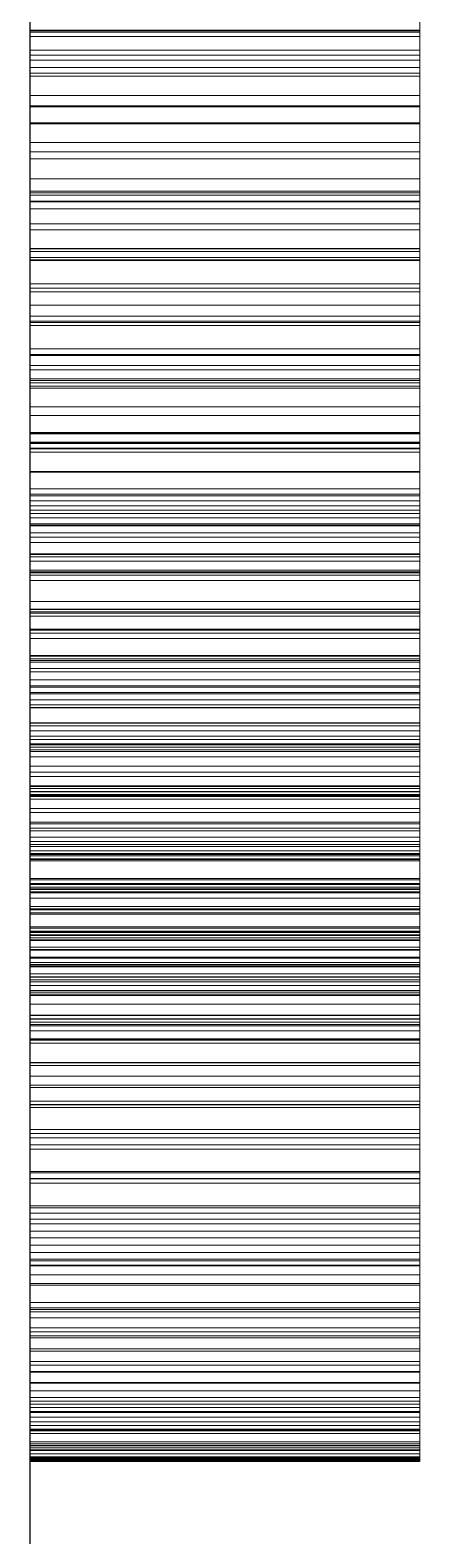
# Paper-space layout '01_三视图' of a CAD drawing. Header units: millimetres. Extents: x 8 to 451, y 8 to 289.
# Drawn here: x 157.5 to 157.64, y 183.953 to 184.494 of the extents above; entities that cross this region are included whole.
import ezdxf

# ---------------------------------------------------------------- set-up
doc = ezdxf.new("R2010")
doc.units = ezdxf.units.MM
doc.linetypes.add('WP_HIDDEN', pattern=[2.3, 1.5, -0.8])
doc.layers.add('HIDDEN', color=7, linetype='WP_HIDDEN', lineweight=13)
doc.layers.add('VISIBLE', color=7, linetype='CONTINUOUS', lineweight=25)

psp = doc.layouts.new('01_三视图')

# ---------------------------------------------------------------- linework, layer by layer
at = {"layer": 'HIDDEN'}
for points in [[(157.5, 183), (157.5, 183.04388), (157.5, 183.1733), (157.5, 183.38179), (157.5, 183.65889), (157.5, 183.9907), (157.5, 184.36059), (157.5, 184.75), (157.5, 185.13941), (157.5, 185.5093), (157.5, 185.84111), (157.5, 186.11821), (157.5, 186.3267), (157.5, 186.45612), (157.5, 186.5)], [(157.5, 185.31798), (157.5, 184.00538)], [(157.64, 184.00538), (157.64, 185.31798)], [(157.5, 184.49162), (157.5, 184.55296)], [(157.64, 184.55296), (157.64, 184.49162)], [(157.5, 184.54608), (157.5, 184.48051)], [(157.64, 184.48051), (157.64, 184.54608)], [(157.5, 184.49323), (157.5, 184.53935)], [(157.64, 184.53935), (157.64, 184.49323)], [(157.5, 184.53301), (157.5, 184.48312)], [(157.5, 184.49367), (157.5, 184.53172)], [(157.64, 184.48312), (157.64, 184.53301)], [(157.64, 184.53172), (157.64, 184.49367)], [(157.5, 184.52736), (157.5, 184.47849)], [(157.64, 184.47849), (157.64, 184.52736)], [(157.5, 184.47043), (157.5, 184.52175)], [(157.64, 184.52175), (157.64, 184.47043)], [(157.5, 184.51363), (157.5, 184.48669)], [(157.64, 184.48669), (157.64, 184.51363)], [(157.5, 184.50991), (157.5, 184.48488)], [(157.64, 184.48488), (157.64, 184.50991)], [(157.5, 184.47741), (157.5, 184.50604)], [(157.5, 184.5037), (157.5, 184.46639)], [(157.64, 184.50604), (157.64, 184.47741)], [(157.64, 184.46639), (157.64, 184.5037)], [(157.5, 184.49393), (157.64, 184.49393)], [(157.5, 184.46671), (157.5, 184.49393)], [(157.5, 184.45357), (157.5, 184.49367)], [(157.5, 184.49367), (157.64, 184.49367)], [(157.5, 184.44774), (157.5, 184.49323)], [(157.5, 184.49323), (157.64, 184.49323)], [(157.5, 184.42972), (157.5, 184.49162)], [(157.5, 184.49162), (157.64, 184.49162)], [(157.64, 184.49393), (157.64, 184.46671)], [(157.64, 184.49367), (157.64, 184.45357)], [(157.64, 184.49323), (157.64, 184.44774)], [(157.64, 184.49162), (157.64, 184.42972)], [(157.5, 184.48669), (157.5, 184.46065)], [(157.5, 184.48669), (157.64, 184.48669)], [(157.64, 184.46065), (157.64, 184.48669)], [(157.5, 184.48488), (157.5, 184.46027)], [(157.5, 184.48488), (157.64, 184.48488)], [(157.5, 184.48312), (157.5, 184.43473)], [(157.5, 184.48312), (157.64, 184.48312)], [(157.5, 184.48051), (157.5, 184.41449)], [(157.5, 184.48051), (157.64, 184.48051)], [(157.64, 184.46027), (157.64, 184.48488)], [(157.64, 184.43473), (157.64, 184.48312)], [(157.64, 184.41449), (157.64, 184.48051)], [(157.5, 184.47849), (157.5, 184.43251)], [(157.5, 184.47849), (157.64, 184.47849)], [(157.5, 184.45019), (157.5, 184.47741)], [(157.5, 184.47741), (157.64, 184.47741)], [(157.64, 184.43251), (157.64, 184.47849)], [(157.64, 184.47741), (157.64, 184.45019)], [(157.5, 184.42223), (157.5, 184.47043)], [(157.5, 184.47043), (157.64, 184.47043)], [(157.64, 184.47043), (157.64, 184.42223)], [(157.5, 184.46671), (157.64, 184.46671)], [(157.5, 184.44052), (157.5, 184.46671)], [(157.5, 184.46639), (157.5, 184.43226)], [(157.5, 184.46639), (157.64, 184.46639)], [(157.64, 184.46671), (157.64, 184.44052)], [(157.64, 184.43226), (157.64, 184.46639)], [(157.5, 184.46065), (157.5, 184.4355)], [(157.5, 184.46065), (157.64, 184.46065)], [(157.5, 184.46027), (157.5, 184.43609)], [(157.5, 184.46027), (157.64, 184.46027)], [(157.64, 184.4355), (157.64, 184.46065)], [(157.64, 184.43609), (157.64, 184.46027)], [(157.5, 184.4155), (157.5, 184.45357)], [(157.5, 184.45357), (157.64, 184.45357)], [(157.64, 184.45357), (157.64, 184.4155)], [(157.5, 184.4244), (157.5, 184.45019)], [(157.5, 184.45019), (157.64, 184.45019)], [(157.5, 184.40288), (157.5, 184.44774)], [(157.5, 184.44774), (157.64, 184.44774)], [(157.64, 184.45019), (157.64, 184.4244)], [(157.64, 184.44774), (157.64, 184.40288)], [(157.5, 184.44052), (157.64, 184.44052)], [(157.5, 184.41535), (157.5, 184.44052)], [(157.64, 184.44052), (157.64, 184.41535)], [(157.5, 184.43609), (157.5, 184.41233)], [(157.5, 184.43609), (157.64, 184.43609)], [(157.5, 184.4355), (157.5, 184.41124)], [(157.5, 184.4355), (157.64, 184.4355)], [(157.5, 184.43473), (157.5, 184.38783)], [(157.5, 184.43473), (157.64, 184.43473)], [(157.5, 184.43251), (157.5, 184.38941)], [(157.5, 184.43251), (157.64, 184.43251)], [(157.5, 184.43226), (157.5, 184.40132)], [(157.5, 184.43226), (157.64, 184.43226)], [(157.64, 184.41233), (157.64, 184.43609)], [(157.64, 184.41124), (157.64, 184.4355)], [(157.64, 184.38783), (157.64, 184.43473)], [(157.64, 184.38941), (157.64, 184.43251)], [(157.64, 184.40132), (157.64, 184.43226)], [(157.5, 184.36868), (157.5, 184.42972)], [(157.5, 184.42972), (157.64, 184.42972)], [(157.64, 184.42972), (157.64, 184.36868)], [(157.5, 184.40002), (157.5, 184.4244)], [(157.5, 184.4244), (157.64, 184.4244)], [(157.5, 184.37716), (157.5, 184.42223)], [(157.5, 184.42223), (157.64, 184.42223)], [(157.64, 184.4244), (157.64, 184.40002)], [(157.64, 184.42223), (157.64, 184.37716)], [(157.5, 184.37947), (157.5, 184.4155)], [(157.5, 184.4155), (157.64, 184.4155)], [(157.5, 184.41535), (157.64, 184.41535)], [(157.5, 184.3912), (157.5, 184.41535)], [(157.64, 184.4155), (157.64, 184.37947)], [(157.64, 184.41535), (157.64, 184.3912)], [(157.5, 184.41449), (157.5, 184.36724)], [(157.5, 184.41449), (157.64, 184.41449)], [(157.5, 184.41233), (157.5, 184.38901)], [(157.5, 184.41233), (157.64, 184.41233)], [(157.5, 184.3952), (157.5, 184.41144)], [(157.5, 184.41144), (157.5, 184.37751)], [(157.5, 184.41144), (157.64, 184.41144)], [(157.5, 184.41124), (157.5, 184.38787)], [(157.5, 184.41124), (157.64, 184.41124)], [(157.64, 184.36724), (157.64, 184.41449)], [(157.64, 184.38901), (157.64, 184.41233)], [(157.64, 184.41144), (157.64, 184.3952)], [(157.64, 184.37751), (157.64, 184.41144)], [(157.64, 184.38787), (157.64, 184.41124)], [(157.5, 184.35866), (157.5, 184.40288)], [(157.5, 184.40288), (157.64, 184.40288)], [(157.5, 184.40132), (157.5, 184.37357)], [(157.5, 184.40132), (157.64, 184.40132)], [(157.5, 184.37707), (157.5, 184.40002)], [(157.5, 184.40002), (157.64, 184.40002)], [(157.64, 184.40288), (157.64, 184.35866)], [(157.64, 184.37357), (157.64, 184.40132)], [(157.64, 184.40002), (157.64, 184.37707)], [(157.5, 184.37201), (157.5, 184.3952)], [(157.5, 184.3952), (157.64, 184.3952)], [(157.64, 184.3952), (157.64, 184.37201)], [(157.5, 184.3912), (157.64, 184.3912)], [(157.5, 184.36808), (157.5, 184.3912)], [(157.5, 184.38941), (157.5, 184.3492)], [(157.5, 184.38941), (157.64, 184.38941)], [(157.5, 184.38901), (157.5, 184.36611)], [(157.5, 184.38901), (157.64, 184.38901)], [(157.5, 184.38787), (157.5, 184.3654)], [(157.5, 184.38787), (157.64, 184.38787)], [(157.5, 184.38783), (157.5, 184.34241)], [(157.5, 184.38783), (157.64, 184.38783)], [(157.64, 184.3912), (157.64, 184.36808)], [(157.64, 184.3492), (157.64, 184.38941)], [(157.64, 184.36611), (157.64, 184.38901)], [(157.64, 184.3654), (157.64, 184.38787)], [(157.64, 184.34241), (157.64, 184.38783)], [(157.5, 184.34546), (157.5, 184.37947)], [(157.5, 184.37947), (157.64, 184.37947)], [(157.5, 184.37751), (157.5, 184.34574)], [(157.5, 184.37751), (157.64, 184.37751)], [(157.5, 184.33521), (157.5, 184.37716)], [(157.5, 184.37716), (157.64, 184.37716)], [(157.5, 184.35553), (157.5, 184.37707)], [(157.5, 184.37707), (157.64, 184.37707)], [(157.64, 184.37947), (157.64, 184.34546)], [(157.64, 184.34574), (157.64, 184.37751)], [(157.64, 184.37716), (157.64, 184.33521)], [(157.64, 184.37707), (157.64, 184.35553)], [(157.5, 184.37357), (157.5, 184.34901)], [(157.5, 184.37357), (157.64, 184.37357)], [(157.5, 184.34941), (157.5, 184.37201)], [(157.5, 184.37201), (157.64, 184.37201)], [(157.64, 184.34901), (157.64, 184.37357)], [(157.64, 184.37201), (157.64, 184.34941)], [(157.5, 184.30993), (157.5, 184.36868)], [(157.5, 184.36868), (157.64, 184.36868)], [(157.5, 184.36808), (157.64, 184.36808)], [(157.5, 184.34598), (157.5, 184.36808)], [(157.5, 184.36724), (157.5, 184.31887)], [(157.5, 184.36724), (157.64, 184.36724)], [(157.64, 184.36868), (157.64, 184.30993)], [(157.64, 184.36808), (157.64, 184.34598)], [(157.64, 184.31887), (157.64, 184.36724)], [(157.5, 184.36611), (157.5, 184.34364)], [(157.5, 184.36611), (157.64, 184.36611)], [(157.5, 184.3654), (157.5, 184.34382)], [(157.5, 184.3654), (157.64, 184.3654)], [(157.64, 184.34364), (157.64, 184.36611)], [(157.64, 184.34382), (157.64, 184.3654)], [(157.5, 184.31591), (157.5, 184.35866)], [(157.5, 184.35866), (157.64, 184.35866)], [(157.5, 184.33541), (157.5, 184.35553)], [(157.5, 184.35553), (157.64, 184.35553)], [(157.64, 184.35866), (157.64, 184.31591)], [(157.64, 184.35553), (157.64, 184.33541)], [(157.5, 184.32738), (157.5, 184.34941)], [(157.5, 184.34941), (157.64, 184.34941)], [(157.5, 184.3492), (157.5, 184.31188)], [(157.5, 184.3492), (157.64, 184.3492)], [(157.5, 184.34901), (157.5, 184.3267)], [(157.5, 184.34901), (157.64, 184.34901)], [(157.5, 184.34598), (157.64, 184.34598)], [(157.5, 184.32491), (157.5, 184.34598)], [(157.5, 184.34574), (157.5, 184.31615)], [(157.5, 184.34574), (157.64, 184.34574)], [(157.5, 184.32922), (157.5, 184.34546)], [(157.5, 184.34546), (157.64, 184.34546)], [(157.64, 184.34941), (157.64, 184.32738)], [(157.64, 184.31188), (157.64, 184.3492)], [(157.64, 184.3267), (157.64, 184.34901)], [(157.64, 184.34598), (157.64, 184.32491)], [(157.64, 184.31615), (157.64, 184.34574)], [(157.64, 184.34546), (157.64, 184.32922)], [(157.5, 184.34382), (157.5, 184.32313)], [(157.5, 184.34382), (157.64, 184.34382)], [(157.5, 184.34364), (157.5, 184.3216)], [(157.5, 184.34364), (157.64, 184.34364)], [(157.5, 184.34241), (157.5, 184.32042)], [(157.5, 184.34241), (157.64, 184.34241)], [(157.64, 184.32313), (157.64, 184.34382)], [(157.64, 184.3216), (157.64, 184.34364)], [(157.64, 184.32042), (157.64, 184.34241)], [(157.5, 184.31672), (157.5, 184.33541)], [(157.5, 184.33541), (157.64, 184.33541)], [(157.5, 184.29639), (157.5, 184.33521)], [(157.5, 184.33521), (157.64, 184.33521)], [(157.64, 184.33541), (157.64, 184.31672)], [(157.64, 184.33521), (157.64, 184.29639)], [(157.5, 184.31348), (157.5, 184.32922)], [(157.5, 184.32922), (157.64, 184.32922)], [(157.64, 184.32922), (157.64, 184.31348)], [(157.5, 184.30593), (157.5, 184.32738)], [(157.5, 184.32738), (157.64, 184.32738)], [(157.5, 184.3267), (157.5, 184.30571)], [(157.5, 184.3267), (157.64, 184.3267)], [(157.5, 184.32491), (157.64, 184.32491)], [(157.5, 184.30485), (157.5, 184.32491)], [(157.5, 184.32313), (157.5, 184.30333)], [(157.5, 184.32313), (157.64, 184.32313)], [(157.64, 184.32738), (157.64, 184.30593)], [(157.64, 184.30571), (157.64, 184.3267)], [(157.64, 184.32491), (157.64, 184.30485)], [(157.64, 184.30333), (157.64, 184.32313)], [(157.5, 184.3216), (157.5, 184.29999)], [(157.5, 184.3216), (157.64, 184.3216)], [(157.5, 184.32042), (157.5, 184.2991)], [(157.5, 184.32042), (157.64, 184.32042)], [(157.5, 184.31887), (157.5, 184.2694)], [(157.5, 184.31887), (157.64, 184.31887)], [(157.64, 184.29999), (157.64, 184.3216)], [(157.64, 184.2991), (157.64, 184.32042)], [(157.64, 184.2694), (157.64, 184.31887)], [(157.5, 184.29944), (157.5, 184.31672)], [(157.5, 184.31672), (157.64, 184.31672)], [(157.5, 184.31615), (157.5, 184.28874)], [(157.5, 184.31615), (157.64, 184.31615)], [(157.5, 184.27548), (157.5, 184.31591)], [(157.5, 184.31591), (157.64, 184.31591)], [(157.5, 184.29825), (157.5, 184.31348)], [(157.5, 184.31348), (157.64, 184.31348)], [(157.64, 184.31672), (157.64, 184.29944)], [(157.64, 184.28874), (157.64, 184.31615)], [(157.64, 184.31591), (157.64, 184.27548)], [(157.64, 184.31348), (157.64, 184.29825)], [(157.5, 184.31188), (157.5, 184.27744)], [(157.5, 184.31188), (157.64, 184.31188)], [(157.5, 184.25346), (157.5, 184.30993)], [(157.5, 184.30993), (157.64, 184.30993)], [(157.64, 184.27744), (157.64, 184.31188)], [(157.64, 184.30993), (157.64, 184.25346)], [(157.5, 184.28506), (157.5, 184.30593)], [(157.5, 184.30593), (157.64, 184.30593)], [(157.5, 184.30571), (157.5, 184.28603)], [(157.5, 184.30571), (157.64, 184.30571)], [(157.5, 184.30485), (157.64, 184.30485)], [(157.5, 184.28592), (157.5, 184.30485)], [(157.5, 184.30333), (157.64, 184.30333)], [(157.5, 184.30333), (157.5, 184.28458)], [(157.64, 184.30593), (157.64, 184.28506)], [(157.64, 184.28603), (157.64, 184.30571)], [(157.64, 184.30485), (157.64, 184.28592)], [(157.64, 184.28458), (157.64, 184.30333)], [(157.5, 184.29999), (157.5, 184.27881)], [(157.5, 184.29999), (157.64, 184.29999)], [(157.5, 184.28358), (157.5, 184.29944)], [(157.5, 184.29944), (157.64, 184.29944)], [(157.5, 184.2991), (157.5, 184.27846)], [(157.5, 184.2991), (157.64, 184.2991)], [(157.5, 184.28353), (157.5, 184.29825)], [(157.5, 184.29825), (157.64, 184.29825)], [(157.5, 184.26069), (157.5, 184.29639)], [(157.5, 184.29639), (157.64, 184.29639)], [(157.64, 184.27881), (157.64, 184.29999)], [(157.64, 184.29944), (157.64, 184.28358)], [(157.64, 184.27846), (157.64, 184.2991)], [(157.64, 184.29825), (157.64, 184.28353)], [(157.64, 184.29639), (157.64, 184.26069)], [(157.5, 184.28874), (157.5, 184.26349)], [(157.5, 184.28874), (157.64, 184.28874)], [(157.5, 184.28603), (157.5, 184.26767)], [(157.5, 184.28603), (157.64, 184.28603)], [(157.5, 184.28592), (157.64, 184.28592)], [(157.5, 184.26821), (157.5, 184.28592)], [(157.64, 184.26349), (157.64, 184.28874)], [(157.64, 184.26767), (157.64, 184.28603)], [(157.64, 184.28592), (157.64, 184.26821)], [(157.5, 184.26477), (157.5, 184.28506)], [(157.5, 184.28506), (157.64, 184.28506)], [(157.5, 184.28458), (157.5, 184.26704)], [(157.5, 184.28458), (157.64, 184.28458)], [(157.5, 184.26914), (157.5, 184.28358)], [(157.5, 184.28358), (157.64, 184.28358)], [(157.5, 184.26932), (157.5, 184.28353)], [(157.5, 184.28353), (157.64, 184.28353)], [(157.64, 184.28506), (157.64, 184.26477)], [(157.64, 184.26704), (157.64, 184.28458)], [(157.64, 184.28358), (157.64, 184.26914)], [(157.64, 184.28353), (157.64, 184.26932)], [(157.5, 184.27881), (157.5, 184.25805)], [(157.5, 184.27881), (157.64, 184.27881)], [(157.5, 184.27846), (157.5, 184.2585)], [(157.5, 184.27846), (157.64, 184.27846)], [(157.5, 184.27744), (157.5, 184.24522)], [(157.5, 184.27744), (157.64, 184.27744)], [(157.5, 184.25613), (157.5, 184.27548)], [(157.5, 184.27548), (157.64, 184.27548)], [(157.64, 184.25805), (157.64, 184.27881)], [(157.64, 184.2585), (157.64, 184.27846)], [(157.64, 184.24522), (157.64, 184.27744)], [(157.64, 184.27548), (157.64, 184.25613)], [(157.5, 184.2694), (157.5, 184.21882)], [(157.5, 184.2694), (157.64, 184.2694)], [(157.5, 184.25562), (157.5, 184.26932)], [(157.5, 184.26932), (157.64, 184.26932)], [(157.5, 184.25612), (157.5, 184.26914)], [(157.5, 184.26914), (157.64, 184.26914)], [(157.64, 184.21882), (157.64, 184.2694)], [(157.64, 184.26932), (157.64, 184.25562)], [(157.64, 184.26914), (157.64, 184.25612)], [(157.5, 184.26821), (157.64, 184.26821)], [(157.5, 184.25172), (157.5, 184.26821)], [(157.5, 184.26767), (157.5, 184.25063)], [(157.5, 184.26767), (157.64, 184.26767)], [(157.5, 184.26704), (157.5, 184.25072)], [(157.5, 184.26704), (157.64, 184.26704)], [(157.5, 184.24506), (157.5, 184.26477)], [(157.5, 184.26477), (157.64, 184.26477)], [(157.5, 184.26349), (157.5, 184.24042)], [(157.5, 184.26349), (157.64, 184.26349)], [(157.64, 184.26821), (157.64, 184.25172)], [(157.64, 184.25063), (157.64, 184.26767)], [(157.64, 184.25072), (157.64, 184.26704)], [(157.64, 184.26477), (157.64, 184.24506)], [(157.64, 184.24042), (157.64, 184.26349)], [(157.5, 184.22756), (157.5, 184.26069)], [(157.5, 184.26069), (157.64, 184.26069)], [(157.5, 184.2585), (157.5, 184.23922)], [(157.5, 184.2585), (157.64, 184.2585)], [(157.64, 184.26069), (157.64, 184.22756)], [(157.64, 184.23922), (157.64, 184.2585)], [(157.5, 184.25805), (157.5, 184.23772)], [(157.5, 184.25805), (157.64, 184.25805)], [(157.5, 184.23736), (157.5, 184.25613)], [(157.5, 184.25613), (157.64, 184.25613)], [(157.5, 184.2442), (157.5, 184.25612)], [(157.5, 184.25612), (157.64, 184.25612)], [(157.5, 184.24242), (157.5, 184.25562)], [(157.5, 184.25562), (157.64, 184.25562)], [(157.5, 184.19927), (157.5, 184.25346)], [(157.5, 184.25346), (157.64, 184.25346)], [(157.64, 184.23772), (157.64, 184.25805)], [(157.64, 184.25613), (157.64, 184.23736)], [(157.64, 184.25612), (157.64, 184.2442)], [(157.64, 184.25562), (157.64, 184.24242)], [(157.64, 184.25346), (157.64, 184.19927)], [(157.5, 184.25172), (157.64, 184.25172)], [(157.5, 184.23646), (157.5, 184.25172)], [(157.5, 184.25072), (157.5, 184.2356)], [(157.5, 184.25072), (157.64, 184.25072)], [(157.5, 184.25063), (157.5, 184.2349)], [(157.5, 184.25063), (157.64, 184.25063)], [(157.64, 184.25172), (157.64, 184.23646)], [(157.64, 184.2356), (157.64, 184.25072)], [(157.64, 184.2349), (157.64, 184.25063)], [(157.5, 184.24522), (157.5, 184.21453)], [(157.5, 184.24522), (157.64, 184.24522)], [(157.5, 184.22592), (157.5, 184.24506)], [(157.5, 184.24506), (157.64, 184.24506)], [(157.5, 184.23304), (157.5, 184.2442)], [(157.5, 184.2442), (157.64, 184.2442)], [(157.5, 184.22973), (157.5, 184.24242)], [(157.5, 184.24242), (157.64, 184.24242)], [(157.64, 184.21453), (157.64, 184.24522)], [(157.64, 184.24506), (157.64, 184.22592)], [(157.64, 184.2442), (157.64, 184.23304)], [(157.64, 184.24242), (157.64, 184.22973)], [(157.5, 184.24042), (157.5, 184.21952)], [(157.5, 184.24042), (157.64, 184.24042)], [(157.5, 184.23922), (157.5, 184.22062)], [(157.5, 184.23922), (157.64, 184.23922)], [(157.5, 184.23772), (157.5, 184.21783)], [(157.5, 184.23772), (157.64, 184.23772)], [(157.5, 184.21917), (157.5, 184.23736)], [(157.5, 184.23736), (157.64, 184.23736)], [(157.5, 184.23646), (157.64, 184.23646)], [(157.5, 184.22241), (157.5, 184.23646)], [(157.64, 184.21952), (157.64, 184.24042)], [(157.64, 184.22062), (157.64, 184.23922)], [(157.64, 184.21783), (157.64, 184.23772)], [(157.64, 184.23736), (157.64, 184.21917)], [(157.64, 184.23646), (157.64, 184.22241)], [(157.5, 184.2356), (157.5, 184.22169)], [(157.5, 184.2356), (157.64, 184.2356)], [(157.5, 184.2349), (157.5, 184.22049)], [(157.5, 184.2349), (157.64, 184.2349)], [(157.5, 184.22266), (157.5, 184.23304)], [(157.5, 184.23304), (157.64, 184.23304)], [(157.64, 184.22169), (157.64, 184.2356)], [(157.64, 184.22049), (157.64, 184.2349)], [(157.64, 184.23304), (157.64, 184.22266)], [(157.5, 184.20641), (157.5, 184.22973)], [(157.5, 184.22973), (157.64, 184.22973)], [(157.5, 184.19645), (157.5, 184.22756)], [(157.5, 184.22756), (157.64, 184.22756)], [(157.5, 184.20737), (157.5, 184.22592)], [(157.5, 184.22592), (157.64, 184.22592)], [(157.64, 184.22973), (157.64, 184.20641)], [(157.64, 184.22756), (157.64, 184.19645)], [(157.64, 184.22592), (157.64, 184.20737)], [(157.5, 184.21304), (157.5, 184.22266)], [(157.5, 184.22266), (157.64, 184.22266)], [(157.5, 184.22241), (157.64, 184.22241)], [(157.5, 184.20959), (157.5, 184.22241)], [(157.5, 184.22169), (157.5, 184.20899)], [(157.5, 184.22169), (157.64, 184.22169)], [(157.5, 184.22062), (157.5, 184.20269)], [(157.5, 184.22062), (157.64, 184.22062)], [(157.5, 184.22049), (157.5, 184.2074)], [(157.5, 184.22049), (157.64, 184.22049)], [(157.64, 184.22266), (157.64, 184.21304)], [(157.64, 184.22241), (157.64, 184.20959)], [(157.64, 184.20899), (157.64, 184.22169)], [(157.64, 184.20269), (157.64, 184.22062)], [(157.64, 184.2074), (157.64, 184.22049)], [(157.5, 184.21952), (157.5, 184.2008)], [(157.5, 184.21952), (157.64, 184.21952)], [(157.5, 184.20156), (157.5, 184.21917)], [(157.5, 184.21917), (157.64, 184.21917)], [(157.5, 184.21882), (157.5, 184.16712)], [(157.5, 184.21882), (157.64, 184.21882)], [(157.5, 184.21783), (157.5, 184.19835)], [(157.5, 184.21783), (157.64, 184.21783)], [(157.64, 184.2008), (157.64, 184.21952)], [(157.64, 184.21917), (157.64, 184.20156)], [(157.64, 184.16712), (157.64, 184.21882)], [(157.64, 184.19835), (157.64, 184.21783)], [(157.5, 184.21453), (157.5, 184.18539)], [(157.5, 184.21453), (157.64, 184.21453)], [(157.5, 184.2042), (157.5, 184.21304)], [(157.5, 184.21304), (157.64, 184.21304)], [(157.5, 184.20959), (157.64, 184.20959)], [(157.5, 184.19798), (157.5, 184.20959)], [(157.64, 184.18539), (157.64, 184.21453)], [(157.64, 184.21304), (157.64, 184.2042)], [(157.64, 184.20959), (157.64, 184.19798)], [(157.5, 184.20899), (157.5, 184.1975)], [(157.5, 184.20899), (157.64, 184.20899)], [(157.5, 184.2074), (157.5, 184.19574)], [(157.5, 184.2074), (157.64, 184.2074)], [(157.5, 184.18939), (157.5, 184.20737)], [(157.5, 184.20737), (157.64, 184.20737)], [(157.5, 184.1862), (157.5, 184.20641)], [(157.5, 184.20641), (157.64, 184.20641)], [(157.5, 184.19612), (157.5, 184.2042)], [(157.5, 184.2042), (157.64, 184.2042)], [(157.64, 184.1975), (157.64, 184.20899)], [(157.64, 184.19574), (157.64, 184.2074)], [(157.64, 184.20737), (157.64, 184.18939)], [(157.64, 184.20641), (157.64, 184.1862)], [(157.64, 184.2042), (157.64, 184.19612)], [(157.5, 184.20269), (157.5, 184.18544)], [(157.5, 184.20269), (157.64, 184.20269)], [(157.5, 184.18453), (157.5, 184.20156)], [(157.5, 184.20156), (157.64, 184.20156)], [(157.5, 184.2008), (157.5, 184.18426)], [(157.5, 184.2008), (157.64, 184.2008)], [(157.5, 184.14737), (157.5, 184.19927)], [(157.5, 184.19927), (157.64, 184.19927)], [(157.64, 184.18544), (157.64, 184.20269)], [(157.64, 184.20156), (157.64, 184.18453)], [(157.64, 184.18426), (157.64, 184.2008)], [(157.64, 184.19927), (157.64, 184.14737)], [(157.5, 184.19835), (157.5, 184.17931)], [(157.5, 184.19835), (157.64, 184.19835)], [(157.5, 184.19798), (157.64, 184.19798)], [(157.5, 184.1876), (157.5, 184.19798)], [(157.5, 184.1975), (157.5, 184.18722)], [(157.5, 184.1975), (157.64, 184.1975)], [(157.5, 184.16735), (157.5, 184.19645)], [(157.5, 184.19645), (157.64, 184.19645)], [(157.5, 184.18881), (157.5, 184.19612)], [(157.5, 184.19612), (157.64, 184.19612)], [(157.5, 184.19574), (157.5, 184.18563)], [(157.5, 184.19574), (157.64, 184.19574)], [(157.64, 184.17931), (157.64, 184.19835)], [(157.64, 184.19798), (157.64, 184.1876)], [(157.64, 184.18722), (157.64, 184.1975)], [(157.64, 184.19645), (157.64, 184.16735)], [(157.64, 184.19612), (157.64, 184.18881)], [(157.64, 184.18563), (157.64, 184.19574)], [(157.5, 184.172), (157.5, 184.18939)], [(157.5, 184.18939), (157.64, 184.18939)], [(157.5, 184.18227), (157.5, 184.18881)], [(157.5, 184.18881), (157.64, 184.18881)], [(157.64, 184.18939), (157.64, 184.172)], [(157.64, 184.18881), (157.64, 184.18227)], [(157.5, 184.1876), (157.64, 184.1876)], [(157.5, 184.17844), (157.5, 184.1876)], [(157.5, 184.18722), (157.5, 184.17815)], [(157.5, 184.18722), (157.64, 184.18722)], [(157.5, 184.16911), (157.5, 184.1862)], [(157.5, 184.1862), (157.64, 184.1862)], [(157.5, 184.18563), (157.5, 184.17708)], [(157.5, 184.18563), (157.64, 184.18563)], [(157.5, 184.18544), (157.5, 184.16887)], [(157.5, 184.18544), (157.64, 184.18544)], [(157.5, 184.18539), (157.5, 184.15778)], [(157.5, 184.18539), (157.64, 184.18539)], [(157.5, 184.16807), (157.5, 184.18453)], [(157.5, 184.18453), (157.64, 184.18453)], [(157.5, 184.18426), (157.5, 184.16993)], [(157.5, 184.18426), (157.64, 184.18426)], [(157.64, 184.1876), (157.64, 184.17844)], [(157.64, 184.17815), (157.64, 184.18722)], [(157.64, 184.1862), (157.64, 184.16911)], [(157.64, 184.17708), (157.64, 184.18563)], [(157.64, 184.16887), (157.64, 184.18544)], [(157.64, 184.15778), (157.64, 184.18539)], [(157.64, 184.18453), (157.64, 184.16807)], [(157.64, 184.16993), (157.64, 184.18426)], [(157.5, 184.1765), (157.5, 184.18227)], [(157.5, 184.18227), (157.64, 184.18227)], [(157.5, 184.17931), (157.5, 184.1607)], [(157.5, 184.17931), (157.64, 184.17931)], [(157.5, 184.17844), (157.64, 184.17844)], [(157.5, 184.1705), (157.5, 184.17844)], [(157.5, 184.17815), (157.5, 184.17029)], [(157.5, 184.17815), (157.64, 184.17815)], [(157.5, 184.17708), (157.5, 184.17009)], [(157.5, 184.17708), (157.64, 184.17708)], [(157.64, 184.18227), (157.64, 184.1765)], [(157.64, 184.1607), (157.64, 184.17931)], [(157.64, 184.17844), (157.64, 184.1705)], [(157.64, 184.17029), (157.64, 184.17815)], [(157.64, 184.17009), (157.64, 184.17708)], [(157.5, 184.1715), (157.5, 184.1765)], [(157.5, 184.1765), (157.64, 184.1765)], [(157.5, 184.15518), (157.5, 184.172)], [(157.5, 184.172), (157.64, 184.172)], [(157.64, 184.1765), (157.64, 184.1715)], [(157.64, 184.172), (157.64, 184.15518)], [(157.5, 184.16727), (157.5, 184.1715)], [(157.5, 184.1715), (157.64, 184.1715)], [(157.5, 184.1705), (157.64, 184.1705)], [(157.5, 184.16378), (157.5, 184.1705)], [(157.5, 184.17029), (157.5, 184.16364)], [(157.5, 184.17029), (157.64, 184.17029)], [(157.5, 184.17009), (157.5, 184.16465)], [(157.5, 184.17009), (157.64, 184.17009)], [(157.5, 184.16993), (157.5, 184.1578)], [(157.5, 184.16993), (157.64, 184.16993)], [(157.5, 184.15512), (157.5, 184.16911)], [(157.5, 184.16911), (157.64, 184.16911)], [(157.5, 184.16887), (157.5, 184.15298)], [(157.5, 184.16887), (157.64, 184.16887)], [(157.5, 184.1522), (157.5, 184.16807)], [(157.5, 184.16807), (157.64, 184.16807)], [(157.5, 184.14027), (157.5, 184.16735)], [(157.5, 184.16735), (157.64, 184.16735)], [(157.5, 184.16381), (157.5, 184.16727)], [(157.5, 184.16727), (157.64, 184.16727)], [(157.5, 184.16712), (157.5, 184.11432)], [(157.5, 184.16712), (157.64, 184.16712)], [(157.64, 184.1715), (157.64, 184.16727)], [(157.64, 184.1705), (157.64, 184.16378)], [(157.64, 184.16364), (157.64, 184.17029)], [(157.64, 184.16465), (157.64, 184.17009)], [(157.64, 184.1578), (157.64, 184.16993)], [(157.64, 184.16911), (157.64, 184.15512)], [(157.64, 184.15298), (157.64, 184.16887)], [(157.64, 184.16807), (157.64, 184.1522)], [(157.64, 184.16735), (157.64, 184.14027)], [(157.64, 184.16727), (157.64, 184.16381)], [(157.64, 184.11432), (157.64, 184.16712)], [(157.5, 184.16465), (157.5, 184.16076)], [(157.5, 184.16465), (157.64, 184.16465)], [(157.5, 184.16112), (157.5, 184.16381)], [(157.5, 184.16381), (157.64, 184.16381)], [(157.5, 184.16378), (157.64, 184.16378)], [(157.5, 184.15829), (157.5, 184.16378)], [(157.5, 184.16364), (157.5, 184.15819)], [(157.5, 184.16364), (157.64, 184.16364)], [(157.5, 184.15919), (157.5, 184.16112)], [(157.5, 184.16112), (157.64, 184.16112)], [(157.5, 184.16076), (157.5, 184.15843)], [(157.5, 184.16076), (157.64, 184.16076)], [(157.64, 184.16076), (157.64, 184.16465)], [(157.64, 184.16381), (157.64, 184.16112)], [(157.64, 184.16378), (157.64, 184.15829)], [(157.64, 184.15819), (157.64, 184.16364)], [(157.64, 184.16112), (157.64, 184.15919)], [(157.64, 184.15843), (157.64, 184.16076)], [(157.5, 184.1607), (157.5, 184.13882)], [(157.5, 184.1607), (157.64, 184.1607)], [(157.5, 184.15765), (157.5, 184.15919)], [(157.5, 184.15919), (157.64, 184.15919)], [(157.5, 184.15843), (157.5, 184.15765)], [(157.5, 184.15843), (157.64, 184.15843)], [(157.5, 184.15829), (157.64, 184.15829)], [(157.5, 184.15401), (157.5, 184.15829)], [(157.5, 184.15819), (157.5, 184.15396)], [(157.5, 184.15819), (157.64, 184.15819)], [(157.5, 184.1578), (157.5, 184.14788)], [(157.5, 184.1578), (157.64, 184.1578)], [(157.5, 184.15778), (157.5, 184.13171)], [(157.5, 184.15778), (157.64, 184.15778)], [(157.5, 184.15765), (157.64, 184.15765)], [(157.64, 184.13882), (157.64, 184.1607)], [(157.64, 184.15919), (157.64, 184.15765)], [(157.64, 184.15765), (157.64, 184.15843)], [(157.64, 184.15829), (157.64, 184.15401)], [(157.64, 184.15396), (157.64, 184.15819)], [(157.64, 184.14788), (157.64, 184.1578)], [(157.64, 184.13171), (157.64, 184.15778)], [(157.5, 184.13894), (157.5, 184.15518)], [(157.5, 184.15518), (157.64, 184.15518)], [(157.5, 184.14423), (157.5, 184.15512)], [(157.5, 184.15512), (157.64, 184.15512)], [(157.5, 184.15401), (157.64, 184.15401)], [(157.5, 184.15096), (157.5, 184.15401)], [(157.5, 184.15396), (157.5, 184.15094)], [(157.5, 184.15396), (157.64, 184.15396)], [(157.5, 184.15298), (157.5, 184.13777)], [(157.5, 184.15298), (157.64, 184.15298)], [(157.5, 184.13691), (157.5, 184.1522)], [(157.5, 184.1522), (157.64, 184.1522)], [(157.5, 184.15096), (157.64, 184.15096)], [(157.5, 184.14913), (157.5, 184.15096)], [(157.5, 184.15094), (157.5, 184.14912)], [(157.5, 184.15094), (157.64, 184.15094)], [(157.64, 184.15518), (157.64, 184.13894)], [(157.64, 184.15512), (157.64, 184.14423)], [(157.64, 184.15401), (157.64, 184.15096)], [(157.64, 184.15094), (157.64, 184.15396)], [(157.64, 184.13777), (157.64, 184.15298)], [(157.64, 184.1522), (157.64, 184.13691)], [(157.64, 184.15096), (157.64, 184.14913)], [(157.64, 184.14912), (157.64, 184.15094)], [(157.5, 184.14913), (157.64, 184.14913)], [(157.5, 184.14852), (157.5, 184.14913)], [(157.5, 184.14912), (157.5, 184.14852)], [(157.5, 184.14912), (157.64, 184.14912)], [(157.5, 184.14852), (157.64, 184.14852)], [(157.5, 184.14788), (157.5, 184.14017)], [(157.5, 184.14788), (157.64, 184.14788)], [(157.5, 184.09776), (157.5, 184.14737)], [(157.5, 184.14737), (157.64, 184.14737)], [(157.64, 184.14913), (157.64, 184.14852)], [(157.64, 184.14852), (157.64, 184.14912)], [(157.64, 184.14017), (157.64, 184.14788)], [(157.64, 184.14737), (157.64, 184.09776)], [(157.5, 184.13646), (157.5, 184.14423)], [(157.5, 184.14423), (157.64, 184.14423)], [(157.5, 184.1152), (157.5, 184.14027)], [(157.5, 184.14027), (157.64, 184.14027)], [(157.5, 184.14017), (157.5, 184.13465)], [(157.5, 184.14017), (157.64, 184.14017)], [(157.64, 184.14423), (157.64, 184.13646)], [(157.64, 184.14027), (157.64, 184.1152)], [(157.64, 184.13465), (157.64, 184.14017)], [(157.5, 184.12328), (157.5, 184.13894)], [(157.5, 184.13894), (157.64, 184.13894)], [(157.5, 184.13882), (157.5, 184.11835)], [(157.5, 184.13882), (157.64, 184.13882)], [(157.5, 184.13777), (157.5, 184.12323)], [(157.5, 184.13777), (157.64, 184.13777)], [(157.5, 184.12219), (157.5, 184.13691)], [(157.5, 184.13691), (157.64, 184.13691)], [(157.5, 184.1318), (157.5, 184.13646)], [(157.5, 184.13646), (157.64, 184.13646)], [(157.5, 184.13465), (157.5, 184.13135)], [(157.5, 184.13465), (157.64, 184.13465)], [(157.64, 184.13894), (157.64, 184.12328)], [(157.64, 184.11835), (157.64, 184.13882)], [(157.64, 184.12323), (157.64, 184.13777)], [(157.64, 184.13691), (157.64, 184.12219)], [(157.64, 184.13646), (157.64, 184.1318)], [(157.64, 184.13135), (157.64, 184.13465)], [(157.5, 184.13024), (157.5, 184.1318)], [(157.5, 184.1318), (157.64, 184.1318)], [(157.5, 184.13171), (157.5, 184.10718)], [(157.5, 184.13171), (157.64, 184.13171)], [(157.5, 184.13135), (157.5, 184.13024)], [(157.5, 184.13135), (157.64, 184.13135)], [(157.5, 184.13024), (157.64, 184.13024)], [(157.64, 184.1318), (157.64, 184.13024)], [(157.64, 184.10718), (157.64, 184.13171)], [(157.64, 184.13024), (157.64, 184.13135)], [(157.5, 184.1082), (157.5, 184.12328)], [(157.5, 184.12328), (157.64, 184.12328)], [(157.5, 184.12323), (157.5, 184.10938)], [(157.5, 184.12323), (157.64, 184.12323)], [(157.64, 184.12328), (157.64, 184.1082)], [(157.64, 184.10938), (157.64, 184.12323)], [(157.5, 184.10805), (157.5, 184.12219)], [(157.5, 184.12219), (157.64, 184.12219)], [(157.5, 184.11835), (157.5, 184.09929)], [(157.5, 184.11835), (157.64, 184.11835)], [(157.64, 184.12219), (157.64, 184.10805)], [(157.64, 184.09929), (157.64, 184.11835)], [(157.5, 184.09214), (157.5, 184.1152)], [(157.5, 184.1152), (157.64, 184.1152)], [(157.5, 184.11432), (157.5, 184.0604)], [(157.5, 184.11432), (157.64, 184.11432)], [(157.64, 184.1152), (157.64, 184.09214)], [(157.64, 184.0604), (157.64, 184.11432)], [(157.5, 184.10938), (157.5, 184.0962)], [(157.5, 184.10938), (157.64, 184.10938)], [(157.5, 184.0937), (157.5, 184.1082)], [(157.5, 184.1082), (157.64, 184.1082)], [(157.5, 184.08152), (157.5, 184.10805)], [(157.5, 184.10805), (157.64, 184.10805)], [(157.5, 184.10718), (157.5, 184.08419)], [(157.5, 184.10718), (157.64, 184.10718)], [(157.64, 184.0962), (157.64, 184.10938)], [(157.64, 184.1082), (157.64, 184.0937)], [(157.64, 184.10805), (157.64, 184.08152)], [(157.64, 184.08419), (157.64, 184.10718)], [(157.5, 184.09929), (157.5, 184.08164)], [(157.5, 184.09929), (157.64, 184.09929)], [(157.5, 184.05043), (157.5, 184.09776)], [(157.5, 184.09776), (157.64, 184.09776)], [(157.5, 184.0962), (157.5, 184.0837)], [(157.5, 184.0962), (157.64, 184.0962)], [(157.64, 184.08164), (157.64, 184.09929)], [(157.64, 184.09776), (157.64, 184.05043)], [(157.64, 184.0837), (157.64, 184.0962)], [(157.5, 184.07993), (157.5, 184.0937)], [(157.5, 184.0937), (157.64, 184.0937)], [(157.5, 184.0711), (157.5, 184.09214)], [(157.5, 184.09214), (157.64, 184.09214)], [(157.64, 184.0937), (157.64, 184.07993)], [(157.64, 184.09214), (157.64, 184.0711)], [(157.5, 184.08419), (157.5, 184.06274)], [(157.5, 184.08419), (157.64, 184.08419)], [(157.5, 184.0837), (157.5, 184.07187)], [(157.5, 184.0837), (157.64, 184.0837)], [(157.5, 184.08164), (157.5, 184.06541)], [(157.5, 184.08164), (157.64, 184.08164)], [(157.5, 184.06922), (157.5, 184.08152)], [(157.5, 184.08152), (157.64, 184.08152)], [(157.5, 184.06705), (157.5, 184.07993)], [(157.5, 184.07993), (157.64, 184.07993)], [(157.64, 184.06274), (157.64, 184.08419)], [(157.64, 184.07187), (157.64, 184.0837)], [(157.64, 184.06541), (157.64, 184.08164)], [(157.64, 184.08152), (157.64, 184.06922)], [(157.64, 184.07993), (157.64, 184.06705)], [(157.5, 184.07187), (157.5, 184.05034)], [(157.5, 184.07187), (157.64, 184.07187)], [(157.5, 184.05208), (157.5, 184.0711)], [(157.5, 184.0711), (157.64, 184.0711)], [(157.5, 184.05772), (157.5, 184.06922)], [(157.5, 184.06922), (157.64, 184.06922)], [(157.64, 184.05034), (157.64, 184.07187)], [(157.64, 184.0711), (157.64, 184.05208)], [(157.64, 184.06922), (157.64, 184.05772)], [(157.5, 184.05506), (157.5, 184.06705)], [(157.5, 184.06705), (157.64, 184.06705)], [(157.5, 184.06541), (157.5, 184.05059)], [(157.5, 184.06541), (157.64, 184.06541)], [(157.64, 184.06705), (157.64, 184.05506)], [(157.64, 184.05059), (157.64, 184.06541)], [(157.5, 184.06274), (157.5, 184.05272)], [(157.5, 184.06274), (157.64, 184.06274)], [(157.5, 184.0604), (157.5, 184.00538)], [(157.5, 184.0604), (157.64, 184.0604)], [(157.64, 184.05272), (157.64, 184.06274)], [(157.64, 184.00538), (157.64, 184.0604)], [(157.5, 184.04702), (157.5, 184.05772)], [(157.5, 184.05772), (157.64, 184.05772)], [(157.5, 184.04396), (157.5, 184.05506)], [(157.5, 184.05506), (157.64, 184.05506)], [(157.5, 184.05272), (157.5, 184.04334)], [(157.5, 184.05272), (157.64, 184.05272)], [(157.64, 184.05772), (157.64, 184.04702)], [(157.64, 184.05506), (157.64, 184.04396)], [(157.64, 184.04334), (157.64, 184.05272)], [(157.5, 184.03518), (157.5, 184.05208)], [(157.5, 184.05208), (157.64, 184.05208)], [(157.5, 184.05059), (157.5, 184.03717)], [(157.5, 184.05059), (157.64, 184.05059)], [(157.5, 184.00538), (157.5, 184.05043)], [(157.5, 184.05043), (157.64, 184.05043)], [(157.5, 184.05034), (157.5, 184.03168)], [(157.5, 184.05034), (157.64, 184.05034)], [(157.64, 184.05208), (157.64, 184.03518)], [(157.64, 184.03717), (157.64, 184.05059)], [(157.64, 184.05043), (157.64, 184.00538)], [(157.64, 184.03168), (157.64, 184.05034)], [(157.5, 184.0371), (157.5, 184.04702)], [(157.5, 184.04702), (157.64, 184.04702)], [(157.5, 184.03374), (157.5, 184.04396)], [(157.5, 184.04396), (157.64, 184.04396)], [(157.5, 184.04334), (157.5, 184.03462)], [(157.5, 184.04334), (157.64, 184.04334)], [(157.64, 184.04702), (157.64, 184.0371)], [(157.64, 184.04396), (157.64, 184.03374)], [(157.64, 184.03462), (157.64, 184.04334)], [(157.5, 184.03717), (157.5, 184.02517)], [(157.5, 184.03717), (157.64, 184.03717)], [(157.5, 184.02798), (157.5, 184.0371)], [(157.5, 184.0371), (157.64, 184.0371)], [(157.64, 184.02517), (157.64, 184.03717)], [(157.64, 184.0371), (157.64, 184.02798)], [(157.5, 184.02054), (157.5, 184.03518)], [(157.5, 184.03518), (157.64, 184.03518)], [(157.5, 184.03462), (157.5, 184.02654)], [(157.5, 184.03462), (157.64, 184.03462)], [(157.5, 184.02441), (157.5, 184.03374)], [(157.5, 184.03374), (157.64, 184.03374)], [(157.5, 184.03168), (157.5, 184.01589)], [(157.5, 184.03168), (157.64, 184.03168)], [(157.64, 184.03518), (157.64, 184.02054)], [(157.64, 184.02654), (157.64, 184.03462)], [(157.64, 184.03374), (157.64, 184.02441)], [(157.64, 184.01589), (157.64, 184.03168)], [(157.5, 184.01965), (157.5, 184.02798)], [(157.5, 184.02798), (157.64, 184.02798)], [(157.5, 184.02654), (157.5, 184.01232)], [(157.5, 184.02654), (157.64, 184.02654)], [(157.64, 184.02798), (157.64, 184.01965)], [(157.64, 184.01232), (157.64, 184.02654)], [(157.5, 184.02517), (157.5, 184.01459)], [(157.5, 184.02517), (157.64, 184.02517)], [(157.5, 184.01597), (157.5, 184.02441)], [(157.5, 184.02441), (157.64, 184.02441)], [(157.5, 184.00815), (157.5, 184.02054)], [(157.5, 184.02054), (157.64, 184.02054)], [(157.64, 184.01459), (157.64, 184.02517)], [(157.64, 184.02441), (157.64, 184.01597)], [(157.64, 184.02054), (157.64, 184.00815)], [(157.5, 184.01212), (157.5, 184.01965)], [(157.5, 184.01965), (157.64, 184.01965)], [(157.5, 184.00842), (157.5, 184.01597)], [(157.5, 184.01597), (157.64, 184.01597)], [(157.5, 184.01589), (157.5, 184.00297)], [(157.5, 184.01589), (157.64, 184.01589)], [(157.64, 184.01965), (157.64, 184.01212)], [(157.64, 184.01597), (157.64, 184.00842)], [(157.64, 184.00297), (157.64, 184.01589)], [(157.5, 184.01459), (157.5, 184.00541)], [(157.5, 184.01459), (157.64, 184.01459)], [(157.5, 184.01232), (157.5, 184.00068)], [(157.5, 184.01232), (157.64, 184.01232)], [(157.5, 184.00538), (157.5, 184.01212)], [(157.5, 184.01212), (157.64, 184.01212)], [(157.64, 184.00541), (157.64, 184.01459)], [(157.64, 184.00068), (157.64, 184.01232)], [(157.64, 184.01212), (157.64, 184.00538)], [(157.5, 184.00176), (157.5, 184.00842)], [(157.5, 184.00842), (157.64, 184.00842)], [(157.5, 183.99802), (157.5, 184.00815)], [(157.5, 184.00815), (157.64, 184.00815)], [(157.5, 184.00541), (157.5, 183.99765)], [(157.5, 184.00541), (157.64, 184.00541)], [(157.5, 183.99943), (157.5, 184.00538)], [(157.5, 184.00538), (157.64, 184.00538)], [(157.64, 184.00842), (157.64, 184.00176)], [(157.64, 184.00815), (157.64, 183.99802)], [(157.64, 183.99765), (157.64, 184.00541)], [(157.64, 184.00538), (157.64, 183.99943)], [(157.5, 184.00297), (157.5, 183.99292)], [(157.5, 184.00297), (157.64, 184.00297)], [(157.5, 183.99599), (157.5, 184.00176)], [(157.5, 184.00176), (157.64, 184.00176)], [(157.5, 184.00068), (157.5, 183.99163)], [(157.5, 184.00068), (157.64, 184.00068)], [(157.5, 183.99428), (157.5, 183.99943)], [(157.5, 183.99943), (157.64, 183.99943)], [(157.64, 183.99292), (157.64, 184.00297)], [(157.64, 184.00176), (157.64, 183.99599)], [(157.64, 183.99163), (157.64, 184.00068)], [(157.64, 183.99943), (157.64, 183.99428)], [(157.5, 183.99014), (157.5, 183.99802)], [(157.5, 183.99802), (157.64, 183.99802)], [(157.5, 183.99765), (157.5, 183.99129)], [(157.5, 183.99765), (157.64, 183.99765)], [(157.5, 183.9911), (157.5, 183.99599)], [(157.5, 183.99599), (157.64, 183.99599)], [(157.5, 183.98634), (157.5, 183.99428)], [(157.5, 183.99428), (157.64, 183.99428)], [(157.64, 183.99802), (157.64, 183.99014)], [(157.64, 183.99129), (157.64, 183.99765)], [(157.64, 183.99599), (157.64, 183.9911)], [(157.64, 183.99428), (157.64, 183.98634)], [(157.5, 183.99292), (157.5, 183.98574)], [(157.5, 183.99292), (157.64, 183.99292)], [(157.5, 183.99163), (157.5, 183.98517)], [(157.5, 183.99163), (157.64, 183.99163)], [(157.5, 183.99129), (157.5, 183.98635)], [(157.5, 183.99129), (157.64, 183.99129)], [(157.5, 183.98711), (157.5, 183.9911)], [(157.5, 183.9911), (157.64, 183.9911)], [(157.5, 183.9845), (157.5, 183.99014)], [(157.5, 183.99014), (157.64, 183.99014)], [(157.64, 183.98574), (157.64, 183.99292)], [(157.64, 183.98517), (157.64, 183.99163)], [(157.64, 183.98635), (157.64, 183.99129)], [(157.64, 183.9911), (157.64, 183.98711)], [(157.64, 183.99014), (157.64, 183.9845)], [(157.5, 183.984), (157.5, 183.98711)], [(157.5, 183.98711), (157.64, 183.98711)], [(157.5, 183.98635), (157.5, 183.98282)], [(157.5, 183.98635), (157.64, 183.98635)], [(157.5, 183.98159), (157.5, 183.98634)], [(157.5, 183.98634), (157.64, 183.98634)], [(157.5, 183.98574), (157.5, 183.98144)], [(157.5, 183.98574), (157.64, 183.98574)], [(157.5, 183.98517), (157.5, 183.98129)], [(157.5, 183.98517), (157.64, 183.98517)], [(157.5, 183.98113), (157.5, 183.9845)], [(157.5, 183.9845), (157.64, 183.9845)], [(157.5, 183.98178), (157.5, 183.984)], [(157.5, 183.984), (157.64, 183.984)], [(157.5, 183.98282), (157.5, 183.98071)], [(157.5, 183.98282), (157.64, 183.98282)], [(157.64, 183.98711), (157.64, 183.984)], [(157.64, 183.98282), (157.64, 183.98635)], [(157.64, 183.98634), (157.64, 183.98159)], [(157.64, 183.98144), (157.64, 183.98574)], [(157.64, 183.98129), (157.64, 183.98517)], [(157.64, 183.9845), (157.64, 183.98113)], [(157.64, 183.984), (157.64, 183.98178)], [(157.64, 183.98071), (157.64, 183.98282)], [(157.5, 183.98044), (157.5, 183.98178)], [(157.5, 183.98178), (157.64, 183.98178)], [(157.5, 183.98), (157.5, 183.98159)], [(157.5, 183.98159), (157.64, 183.98159)], [(157.5, 183.98144), (157.5, 183.98)], [(157.5, 183.98144), (157.64, 183.98144)], [(157.5, 183.98129), (157.5, 183.98)], [(157.5, 183.98129), (157.64, 183.98129)], [(157.5, 183.98), (157.5, 183.98113)], [(157.5, 183.98113), (157.64, 183.98113)], [(157.5, 183.98071), (157.5, 183.98)], [(157.5, 183.98071), (157.64, 183.98071)], [(157.5, 183.98), (157.5, 183.98044)], [(157.5, 183.98044), (157.64, 183.98044)], [(157.5, 183.98), (157.64, 183.98)], [(157.64, 183.98178), (157.64, 183.98044)], [(157.64, 183.98159), (157.64, 183.98)], [(157.64, 183.98), (157.64, 183.98144)], [(157.64, 183.98), (157.64, 183.98129)], [(157.64, 183.98113), (157.64, 183.98)], [(157.64, 183.98), (157.64, 183.98071)], [(157.64, 183.98044), (157.64, 183.98)]]:
    psp.add_lwpolyline(points, dxfattribs=at)
at = {"layer": 'VISIBLE'}
psp.add_lwpolyline([(157.5, 139.25), (157.5, 240.75)], dxfattribs=at)

doc.saveas('drawing.dxf')
